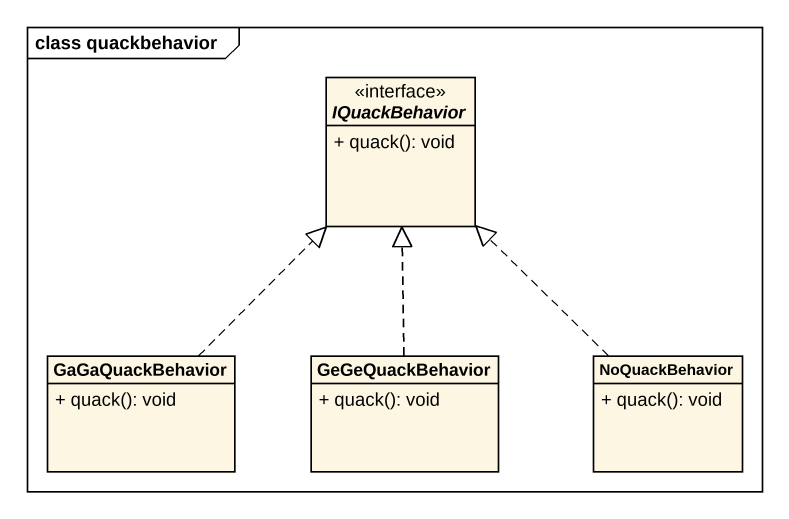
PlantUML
@startuml
mainframe class quackbehavior
hide circle
hide empty members
skinparam classAttributeIconSize 0
interface IQuackBehavior {
  + quack(): void
}
class GaGaQuackBehavior {
  + quack(): void
}
class GeGeQuackBehavior {
  + quack(): void
}
class NoQuackBehavior {
  + quack(): void
}
GaGaQuackBehavior .up.|> IQuackBehavior
GeGeQuackBehavior .up.|> IQuackBehavior
NoQuackBehavior .up.|> IQuackBehavior
@enduml
